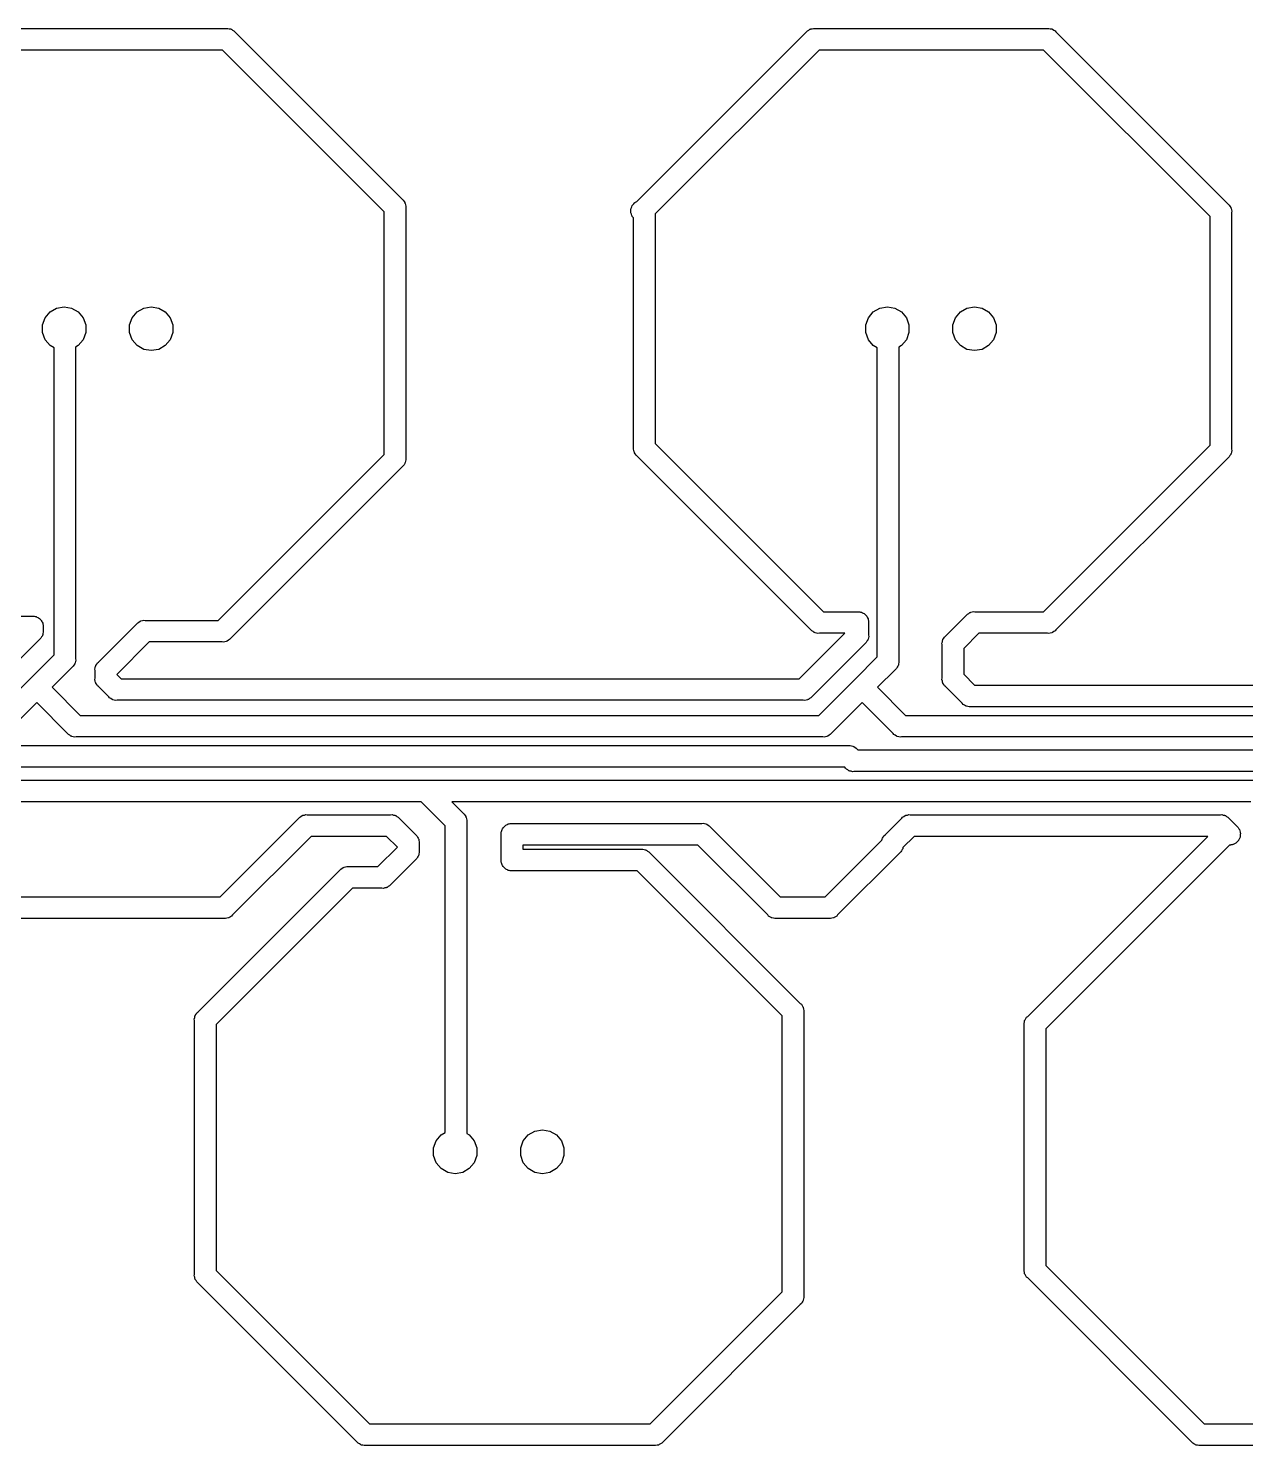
# Model space of a CAD drawing. Extents: x 41 to 175, y -135 to -43.
# Drawn here: x 118.81 to 146.97, y -113.95 to -81.15 of the extents above; entities that cross this region are included whole.
import ezdxf

# ---------------------------------------------------------------- set-up
doc = ezdxf.new("R2010")
doc.units = 0
doc.header["$MEASUREMENT"] = 0
doc.layers.add('BLACK', color=7, linetype='CONTINUOUS')

msp = doc.modelspace()

# ---------------------------------------------------------------- linework, layer by layer
at = {"layer": 'BLACK', "linetype": 'CONTINUOUS'}
for p, q in [((117.811, -81.15), (123.389, -81.15)), ((123.389, -81.15), (123.422, -81.1471)), ((123.422, -81.1471), (123.454, -81.1557)), ((123.454, -81.1557), (123.487, -81.1615)), ((123.487, -81.1615), (123.496, -81.167)), ((123.496, -81.167), (123.507, -81.1699)), ((123.507, -81.1699), (123.534, -81.1889)), ((123.534, -81.1889), (123.563, -81.2055)), ((123.563, -81.2055), (123.584, -81.2309)), ((123.584, -81.2309), (127.457, -85.1031)), ((132.905, -85.1412), (136.816, -81.2309)), ((136.816, -81.2309), (136.837, -81.2055)), ((136.837, -81.2055), (136.866, -81.189)), ((136.866, -81.189), (136.893, -81.1699)), ((136.893, -81.1699), (136.904, -81.167)), ((136.904, -81.167), (136.913, -81.1615)), ((136.913, -81.1615), (136.946, -81.1557)), ((136.946, -81.1557), (136.978, -81.1471)), ((136.978, -81.1471), (137.011, -81.15)), ((137.011, -81.15), (142.389, -81.15)), ((142.389, -81.15), (142.422, -81.1471)), ((142.422, -81.1471), (142.454, -81.1557)), ((142.454, -81.1557), (142.487, -81.1615)), ((142.487, -81.1615), (142.496, -81.167)), ((142.496, -81.167), (142.507, -81.1699)), ((142.507, -81.1699), (142.534, -81.1889)), ((142.534, -81.1889), (142.563, -81.2055)), ((142.563, -81.2055), (142.584, -81.2309)), ((142.584, -81.2309), (146.569, -85.2155)), ((123.296, -81.65), (117.904, -81.65)), ((127.038, -85.3911), (123.296, -81.65)), ((137.104, -81.65), (133.313, -85.4404)), ((142.296, -81.65), (137.104, -81.65)), ((146.15, -85.5036), (142.296, -81.65)), ((127.457, -85.1031), (127.482, -85.1244)), ((127.482, -85.1244), (127.499, -85.1531)), ((127.499, -85.1531), (127.518, -85.1803)), ((127.518, -85.1803), (127.521, -85.1911)), ((127.521, -85.1911), (127.526, -85.2008)), ((127.526, -85.2008), (127.532, -85.2334)), ((127.532, -85.2334), (127.54, -85.2655)), ((127.54, -85.2655), (127.538, -85.2985)), ((132.755, -85.3094), (132.769, -85.2794)), ((132.769, -85.2794), (132.78, -85.2482)), ((132.78, -85.2482), (132.787, -85.2397)), ((132.787, -85.2397), (132.792, -85.2295)), ((132.792, -85.2295), (132.815, -85.2061)), ((132.815, -85.2061), (132.837, -85.1807)), ((132.837, -85.1807), (132.846, -85.1751)), ((132.846, -85.1751), (132.854, -85.1672)), ((132.854, -85.1672), (132.884, -85.1532)), ((132.884, -85.1532), (132.905, -85.1412)), ((146.569, -85.2155), (146.594, -85.2368)), ((146.594, -85.2368), (146.611, -85.2655)), ((146.611, -85.2655), (146.63, -85.2927)), ((146.63, -85.2927), (146.633, -85.3035)), ((127.038, -91.0089), (127.038, -85.3911)), ((127.538, -85.2985), (127.538, -91.1015)), ((132.747, -85.3973), (132.75, -85.3642)), ((132.75, -85.4081), (132.747, -85.3973)), ((132.75, -85.3311), (132.754, -85.3206)), ((132.75, -85.3642), (132.75, -85.3311)), ((132.75, -85.4192), (132.75, -85.4081)), ((132.761, -85.4504), (132.75, -85.4192)), ((132.754, -85.3206), (132.755, -85.3094)), ((132.77, -85.4824), (132.761, -85.4504)), ((132.776, -85.4916), (132.77, -85.4824)), ((132.78, -85.5021), (132.776, -85.4916)), ((132.801, -85.5275), (132.78, -85.5021)), ((132.808, -85.5365), (132.801, -85.5275)), ((132.812, -85.5411), (132.808, -85.5365)), ((132.812, -90.8515), (132.812, -85.5411)), ((133.313, -85.4404), (133.312, -85.4485)), ((133.312, -85.4485), (133.312, -90.7589)), ((146.15, -90.7964), (146.15, -85.5036)), ((146.633, -85.3035), (146.639, -85.3132)), ((146.639, -85.3132), (146.644, -85.3458)), ((146.644, -85.3458), (146.653, -85.3779)), ((146.653, -85.3779), (146.65, -85.4109)), ((146.65, -85.4109), (146.65, -90.8891)), ((119.134, -88.0118), (119.194, -87.8461)), ((119.194, -87.8461), (119.308, -87.7111)), ((119.308, -87.7111), (119.46, -87.6229)), ((119.46, -87.6229), (119.634, -87.5923)), ((119.634, -87.5923), (119.808, -87.6229)), ((119.808, -87.6229), (119.96, -87.7111)), ((119.96, -87.7111), (120.074, -87.8461)), ((120.074, -87.8461), (120.134, -88.0118)), ((121.15, -88.0118), (121.21, -87.8461)), ((121.21, -87.8461), (121.324, -87.7111)), ((121.324, -87.7111), (121.476, -87.6229)), ((121.476, -87.6229), (121.65, -87.5923)), ((121.65, -87.5923), (121.824, -87.6229)), ((121.824, -87.6229), (121.976, -87.7111)), ((121.976, -87.7111), (122.09, -87.8461)), ((122.09, -87.8461), (122.15, -88.0118)), ((138.184, -88.0118), (138.244, -87.8461)), ((138.244, -87.8461), (138.358, -87.7111)), ((138.358, -87.7111), (138.51, -87.6229)), ((138.51, -87.6229), (138.684, -87.5923)), ((138.684, -87.5923), (138.858, -87.6229)), ((138.858, -87.6229), (139.01, -87.7111)), ((139.01, -87.7111), (139.124, -87.8461)), ((139.124, -87.8461), (139.184, -88.0118)), ((140.2, -88.0118), (140.26, -87.8461)), ((140.26, -87.8461), (140.374, -87.7111)), ((140.374, -87.7111), (140.526, -87.6229)), ((140.526, -87.6229), (140.7, -87.5923)), ((140.7, -87.5923), (140.874, -87.6229)), ((140.874, -87.6229), (141.026, -87.7111)), ((141.026, -87.7111), (141.14, -87.8461)), ((141.14, -87.8461), (141.2, -88.0118)), ((119.134, -88.1882), (119.134, -88.0118)), ((119.194, -88.3539), (119.134, -88.1882)), ((120.134, -88.1882), (120.074, -88.3539)), ((120.134, -88.0118), (120.134, -88.1882)), ((121.15, -88.1882), (121.15, -88.0118)), ((121.21, -88.3539), (121.15, -88.1882)), ((122.15, -88.1882), (122.09, -88.3539)), ((122.15, -88.0118), (122.15, -88.1882)), ((138.184, -88.1882), (138.184, -88.0118)), ((138.244, -88.3539), (138.184, -88.1882)), ((139.184, -88.1882), (139.124, -88.3539)), ((139.184, -88.0118), (139.184, -88.1882)), ((140.2, -88.1882), (140.2, -88.0118)), ((140.26, -88.3539), (140.2, -88.1882)), ((141.2, -88.1882), (141.14, -88.3539)), ((141.2, -88.0118), (141.2, -88.1882)), ((119.308, -88.4889), (119.194, -88.3539)), ((119.4, -88.5423), (119.308, -88.4889)), ((119.4, -95.6464), (119.4, -88.5423)), ((119.96, -88.4889), (119.9, -88.5238)), ((119.9, -88.5238), (119.9, -95.7391)), ((120.074, -88.3539), (119.96, -88.4889)), ((121.324, -88.4889), (121.21, -88.3539)), ((121.476, -88.5771), (121.324, -88.4889)), ((121.976, -88.4889), (121.824, -88.5771)), ((122.09, -88.3539), (121.976, -88.4889)), ((138.358, -88.4889), (138.244, -88.3539)), ((138.45, -88.5423), (138.358, -88.4889)), ((138.45, -95.6964), (138.45, -88.5423)), ((139.01, -88.4889), (138.95, -88.5238)), ((138.95, -88.5238), (138.95, -95.7891)), ((139.124, -88.3539), (139.01, -88.4889)), ((140.374, -88.4889), (140.26, -88.3539)), ((140.526, -88.5771), (140.374, -88.4889)), ((141.026, -88.4889), (140.874, -88.5771)), ((141.14, -88.3539), (141.026, -88.4889)), ((121.65, -88.6077), (121.476, -88.5771)), ((121.824, -88.5771), (121.65, -88.6077)), ((140.7, -88.6077), (140.526, -88.5771)), ((140.874, -88.5771), (140.7, -88.6077)), ((132.81, -90.8845), (132.812, -90.8515)), ((133.312, -90.7589), (137.204, -94.65)), ((142.296, -94.65), (146.15, -90.7964)), ((123.196, -94.85), (127.038, -91.0089)), ((127.526, -91.1992), (127.521, -91.2089)), ((127.532, -91.1666), (127.526, -91.1992)), ((127.54, -91.1345), (127.532, -91.1666)), ((127.538, -91.1015), (127.54, -91.1345)), ((132.818, -90.9166), (132.81, -90.8845)), ((132.824, -90.9492), (132.818, -90.9166)), ((132.829, -90.9589), (132.824, -90.9492)), ((132.832, -90.9697), (132.829, -90.9589)), ((132.851, -90.9969), (132.832, -90.9697)), ((132.868, -91.0256), (132.851, -90.9969)), ((132.893, -91.0469), (132.868, -91.0256)), ((136.916, -95.0691), (132.893, -91.0469)), ((146.569, -91.0845), (142.584, -95.0691)), ((146.594, -91.0632), (146.569, -91.0845)), ((146.611, -91.0345), (146.594, -91.0632)), ((146.63, -91.0073), (146.611, -91.0345)), ((146.633, -90.9965), (146.63, -91.0073)), ((146.639, -90.9868), (146.633, -90.9965)), ((146.644, -90.9542), (146.639, -90.9868)), ((146.653, -90.9221), (146.644, -90.9542)), ((146.65, -90.8891), (146.653, -90.9221)), ((127.457, -91.2969), (123.484, -95.2691)), ((127.482, -91.2756), (127.457, -91.2969)), ((127.499, -91.2469), (127.482, -91.2756)), ((127.518, -91.2197), (127.499, -91.2469)), ((127.521, -91.2089), (127.518, -91.2197)), ((118.104, -94.75), (118.922, -94.75)), ((118.922, -94.75), (118.922, -94.75)), ((118.922, -94.75), (118.944, -94.75)), ((118.944, -94.75), (118.965, -94.7576)), ((118.965, -94.7576), (118.987, -94.7615)), ((118.987, -94.7615), (119.006, -94.7726)), ((119.006, -94.7726), (119.027, -94.7802)), ((119.027, -94.7802), (119.044, -94.7944)), ((119.044, -94.7944), (119.063, -94.8055)), ((119.063, -94.8055), (119.077, -94.8225)), ((137.204, -94.65), (138.022, -94.65)), ((138.022, -94.65), (138.022, -94.65)), ((138.022, -94.65), (138.044, -94.65)), ((138.044, -94.65), (138.065, -94.6576)), ((138.065, -94.6576), (138.087, -94.6615)), ((138.087, -94.6615), (138.106, -94.6726)), ((138.106, -94.6726), (138.127, -94.6802)), ((138.127, -94.6802), (138.144, -94.6944)), ((138.144, -94.6944), (138.163, -94.7055)), ((138.163, -94.7055), (138.177, -94.7225)), ((138.177, -94.7225), (138.194, -94.7368)), ((138.194, -94.7368), (138.206, -94.7561)), ((138.206, -94.7561), (138.22, -94.7731)), ((138.22, -94.7731), (138.227, -94.7939)), ((138.227, -94.7939), (138.239, -94.8132)), ((140.031, -95.2155), (140.516, -94.7309)), ((140.516, -94.7309), (140.537, -94.7055)), ((140.537, -94.7055), (140.566, -94.689)), ((140.566, -94.689), (140.593, -94.6699)), ((140.593, -94.6699), (140.604, -94.667)), ((140.604, -94.667), (140.613, -94.6615)), ((140.613, -94.6615), (140.646, -94.6557)), ((140.646, -94.6557), (140.678, -94.6471)), ((140.678, -94.6471), (140.711, -94.65)), ((140.711, -94.65), (142.296, -94.65)), ((119.077, -94.8225), (119.094, -94.8368)), ((119.094, -94.8368), (119.106, -94.8561)), ((119.106, -94.8561), (119.12, -94.8731)), ((119.12, -94.8731), (119.127, -94.8939)), ((119.127, -94.8939), (119.139, -94.9132)), ((119.139, -94.9132), (119.142, -94.935)), ((119.142, -94.935), (119.15, -94.9559)), ((119.153, -95.1221), (119.144, -95.1542)), ((119.15, -94.9559), (119.15, -94.9781)), ((119.15, -94.9781), (119.15, -94.9781)), ((119.15, -94.9781), (119.15, -95.0891)), ((119.15, -95.0891), (119.153, -95.1221)), ((120.431, -95.8155), (121.316, -94.9309)), ((121.316, -94.9309), (121.337, -94.9055)), ((121.337, -94.9055), (121.366, -94.889)), ((121.366, -94.889), (121.393, -94.8699)), ((121.393, -94.8699), (121.404, -94.867)), ((121.404, -94.867), (121.413, -94.8615)), ((121.413, -94.8615), (121.446, -94.8557)), ((121.446, -94.8557), (121.478, -94.8471)), ((121.478, -94.8471), (121.511, -94.85)), ((121.511, -94.85), (123.196, -94.85)), ((136.937, -95.0945), (136.916, -95.0691)), ((136.966, -95.111), (136.937, -95.0945)), ((136.993, -95.1301), (136.966, -95.111)), ((137.004, -95.133), (136.993, -95.1301)), ((137.013, -95.1385), (137.004, -95.133)), ((138.239, -94.8132), (138.242, -94.835)), ((138.242, -94.835), (138.25, -94.8559)), ((138.25, -94.8559), (138.25, -94.8781)), ((138.25, -94.8781), (138.25, -94.8781)), ((138.25, -94.8781), (138.25, -95.1891)), ((142.496, -95.133), (142.487, -95.1385)), ((142.507, -95.1301), (142.496, -95.133)), ((142.534, -95.111), (142.507, -95.1301)), ((142.563, -95.0945), (142.534, -95.111)), ((142.584, -95.0691), (142.563, -95.0945)), ((119.069, -95.2845), (117.734, -96.6191)), ((119.094, -95.2632), (119.069, -95.2845)), ((119.111, -95.2345), (119.094, -95.2632)), ((119.13, -95.2073), (119.111, -95.2345)), ((119.133, -95.1965), (119.13, -95.2073)), ((119.139, -95.1868), (119.133, -95.1965)), ((119.144, -95.1542), (119.139, -95.1868)), ((121.604, -95.35), (120.854, -96.1)), ((123.289, -95.35), (121.604, -95.35)), ((123.322, -95.3529), (123.289, -95.35)), ((123.354, -95.3443), (123.322, -95.3529)), ((123.387, -95.3385), (123.354, -95.3443)), ((123.396, -95.333), (123.387, -95.3385)), ((123.407, -95.3301), (123.396, -95.333)), ((123.434, -95.311), (123.407, -95.3301)), ((123.463, -95.2945), (123.434, -95.311)), ((123.484, -95.2691), (123.463, -95.2945)), ((136.646, -96.2), (137.696, -95.15)), ((138.169, -95.3845), (136.934, -96.6191)), ((137.046, -95.1443), (137.013, -95.1385)), ((137.078, -95.1529), (137.046, -95.1443)), ((137.111, -95.15), (137.078, -95.1529)), ((137.696, -95.15), (137.111, -95.15)), ((138.194, -95.3632), (138.169, -95.3845)), ((138.211, -95.3345), (138.194, -95.3632)), ((138.23, -95.3073), (138.211, -95.3345)), ((138.233, -95.2965), (138.23, -95.3073)), ((138.239, -95.2868), (138.233, -95.2965)), ((138.244, -95.2542), (138.239, -95.2868)), ((138.253, -95.2221), (138.244, -95.2542)), ((138.25, -95.1891), (138.253, -95.2221)), ((139.947, -95.3779), (139.956, -95.3458)), ((139.95, -95.4109), (139.947, -95.3779)), ((139.95, -96.1891), (139.95, -95.4109)), ((139.956, -95.3458), (139.961, -95.3132)), ((139.961, -95.3132), (139.967, -95.3035)), ((139.967, -95.3035), (139.97, -95.2927)), ((139.97, -95.2927), (139.989, -95.2655)), ((139.989, -95.2655), (140.006, -95.2368)), ((140.006, -95.2368), (140.031, -95.2155)), ((140.804, -95.15), (140.45, -95.5036)), ((142.389, -95.15), (140.804, -95.15)), ((142.422, -95.1529), (142.389, -95.15)), ((142.454, -95.1443), (142.422, -95.1529)), ((142.487, -95.1385), (142.454, -95.1443)), ((118.839, -96.2078), (119.4, -95.6464)), ((119.903, -95.7721), (119.894, -95.8042)), ((119.9, -95.7391), (119.903, -95.7721)), ((137.939, -96.2078), (138.45, -95.6964)), ((138.95, -95.7891), (138.953, -95.8221)), ((140.45, -95.5036), (140.45, -96.0964)), ((119.819, -95.9345), (119.354, -96.4)), ((119.844, -95.9132), (119.819, -95.9345)), ((119.861, -95.8845), (119.844, -95.9132)), ((119.88, -95.8573), (119.861, -95.8845)), ((119.883, -95.8465), (119.88, -95.8573)), ((119.889, -95.8368), (119.883, -95.8465)), ((119.894, -95.8042), (119.889, -95.8368)), ((120.347, -95.9779), (120.356, -95.9458)), ((120.35, -96.0109), (120.347, -95.9779)), ((120.35, -96.1891), (120.35, -96.0109)), ((120.356, -95.9458), (120.361, -95.9132)), ((120.361, -95.9132), (120.367, -95.9035)), ((120.367, -95.9035), (120.37, -95.8927)), ((120.37, -95.8927), (120.389, -95.8655)), ((120.389, -95.8655), (120.406, -95.8368)), ((120.406, -95.8368), (120.431, -95.8155)), ((120.854, -96.1), (120.954, -96.2)), ((138.869, -95.9845), (138.454, -96.4)), ((138.894, -95.9632), (138.869, -95.9845)), ((138.911, -95.9345), (138.894, -95.9632)), ((138.93, -95.9073), (138.911, -95.9345)), ((138.933, -95.8965), (138.93, -95.9073)), ((138.939, -95.8868), (138.933, -95.8965)), ((138.944, -95.8542), (138.939, -95.8868)), ((138.953, -95.8221), (138.944, -95.8542)), ((140.45, -96.0964), (140.704, -96.35)), ((118.146, -96.9), (118.839, -96.2078)), ((118.839, -96.2078), (118.839, -96.2078)), ((119.354, -96.4), (120.004, -97.05)), ((120.347, -96.2221), (120.35, -96.1891)), ((120.356, -96.2542), (120.347, -96.2221)), ((120.361, -96.2868), (120.356, -96.2542)), ((120.367, -96.2965), (120.361, -96.2868)), ((120.37, -96.3073), (120.367, -96.2965)), ((120.389, -96.3345), (120.37, -96.3073)), ((120.406, -96.3632), (120.389, -96.3345)), ((120.431, -96.3845), (120.406, -96.3632)), ((120.666, -96.6191), (120.431, -96.3845)), ((120.954, -96.2), (136.646, -96.2)), ((137.096, -97.05), (137.939, -96.2078)), ((137.939, -96.2078), (137.939, -96.2078)), ((138.454, -96.4), (139.104, -97.05)), ((139.947, -96.2221), (139.95, -96.1891)), ((139.956, -96.2542), (139.947, -96.2221)), ((139.961, -96.2868), (139.956, -96.2542)), ((139.967, -96.2965), (139.961, -96.2868)), ((139.97, -96.3073), (139.967, -96.2965)), ((139.989, -96.3345), (139.97, -96.3073)), ((140.006, -96.3632), (139.989, -96.3345)), ((140.031, -96.3845), (140.006, -96.3632)), ((140.416, -96.7691), (140.031, -96.3845)), ((140.704, -96.35), (155.196, -96.35)), ((119, -96.7536), (118.434, -97.3191)), ((119.715, -97.4691), (119, -96.7536)), ((120.687, -96.6445), (120.666, -96.6191)), ((120.716, -96.661), (120.687, -96.6445)), ((120.743, -96.6801), (120.716, -96.661)), ((120.754, -96.683), (120.743, -96.6801)), ((120.763, -96.6885), (120.754, -96.683)), ((120.796, -96.6943), (120.763, -96.6885)), ((120.828, -96.7029), (120.796, -96.6943)), ((120.861, -96.7), (120.828, -96.7029)), ((136.739, -96.7), (120.861, -96.7)), ((136.772, -96.7029), (136.739, -96.7)), ((136.804, -96.6943), (136.772, -96.7029)), ((136.837, -96.6885), (136.804, -96.6943)), ((136.846, -96.683), (136.837, -96.6885)), ((136.857, -96.6801), (136.846, -96.683)), ((136.884, -96.6611), (136.857, -96.6801)), ((136.913, -96.6445), (136.884, -96.6611)), ((136.934, -96.6191), (136.913, -96.6445)), ((138.1, -96.7536), (137.385, -97.469)), ((138.816, -97.4691), (138.1, -96.7536)), ((140.437, -96.7945), (140.416, -96.7691)), ((120.004, -97.05), (137.096, -97.05)), ((139.104, -97.05), (155.506, -97.05)), ((140.466, -96.811), (140.437, -96.7945)), ((140.493, -96.8301), (140.466, -96.811)), ((140.504, -96.833), (140.493, -96.8301)), ((140.513, -96.8385), (140.504, -96.833)), ((140.546, -96.8443), (140.513, -96.8385)), ((140.578, -96.8529), (140.546, -96.8443)), ((140.611, -96.85), (140.578, -96.8529)), ((155.289, -96.85), (140.611, -96.85)), ((54.4109, -97.75), (137.789, -97.75)), ((119.737, -97.4945), (119.715, -97.4691)), ((119.766, -97.511), (119.737, -97.4945)), ((119.793, -97.5301), (119.766, -97.511)), ((119.803, -97.533), (119.793, -97.5301)), ((119.813, -97.5385), (119.803, -97.533)), ((119.846, -97.5443), (119.813, -97.5385)), ((119.878, -97.5529), (119.846, -97.5443)), ((119.911, -97.55), (119.878, -97.5529)), ((137.189, -97.55), (119.911, -97.55)), ((137.222, -97.5529), (137.189, -97.55)), ((137.254, -97.5443), (137.222, -97.5529)), ((137.287, -97.5385), (137.254, -97.5443)), ((137.297, -97.533), (137.287, -97.5385)), ((137.307, -97.5301), (137.297, -97.533)), ((137.334, -97.511), (137.307, -97.5301)), ((137.363, -97.4945), (137.334, -97.511)), ((137.385, -97.469), (137.363, -97.4945)), ((137.789, -97.75), (137.822, -97.7471)), ((137.822, -97.7471), (137.854, -97.7557)), ((137.854, -97.7557), (137.887, -97.7615)), ((137.887, -97.7615), (137.896, -97.767)), ((138.837, -97.4945), (138.816, -97.4691)), ((138.866, -97.5111), (138.837, -97.4945)), ((138.893, -97.5301), (138.866, -97.5111)), ((138.904, -97.533), (138.893, -97.5301)), ((138.913, -97.5386), (138.904, -97.533)), ((138.946, -97.5443), (138.913, -97.5386)), ((138.978, -97.5529), (138.946, -97.5443)), ((139.011, -97.55), (138.978, -97.5529)), ((155.599, -97.55), (139.011, -97.55)), ((137.896, -97.767), (137.907, -97.7699)), ((137.907, -97.7699), (137.934, -97.7889)), ((137.934, -97.7889), (137.963, -97.8055)), ((137.963, -97.8055), (137.984, -97.8309)), ((137.984, -97.8309), (138.004, -97.85)), ((138.004, -97.85), (155.796, -97.85)), ((137.696, -98.25), (54.5036, -98.25)), ((137.715, -98.269), (137.696, -98.25)), ((137.737, -98.2945), (137.715, -98.269)), ((137.766, -98.311), (137.737, -98.2945)), ((137.793, -98.3301), (137.766, -98.311)), ((137.803, -98.333), (137.793, -98.3301)), ((137.813, -98.3385), (137.803, -98.333)), ((137.846, -98.3443), (137.813, -98.3385)), ((137.878, -98.3529), (137.846, -98.3443)), ((137.911, -98.35), (137.878, -98.3529)), ((155.889, -98.35), (137.911, -98.35)), ((109.033, -98.55), (127.989, -98.55)), ((127.989, -98.55), (128.022, -98.5471)), ((128.022, -98.5471), (128.033, -98.55)), ((128.033, -98.55), (147.189, -98.55)), ((127.896, -99.05), (109.604, -99.05)), ((128.45, -99.6036), (127.896, -99.05)), ((147.096, -99.05), (128.604, -99.05)), ((128.604, -99.05), (128.869, -99.3155)), ((125.085, -99.4055), (125.114, -99.389)), ((125.114, -99.389), (125.141, -99.3699)), ((125.141, -99.3699), (125.152, -99.367)), ((125.152, -99.367), (125.161, -99.3615)), ((125.161, -99.3615), (125.194, -99.3557)), ((125.194, -99.3557), (125.226, -99.3471)), ((125.226, -99.3471), (125.259, -99.35)), ((125.259, -99.35), (127.189, -99.35)), ((127.189, -99.35), (127.222, -99.3471)), ((127.222, -99.3471), (127.254, -99.3557)), ((127.254, -99.3557), (127.287, -99.3615)), ((127.287, -99.3615), (127.296, -99.367)), ((127.296, -99.367), (127.307, -99.3699)), ((127.307, -99.3699), (127.334, -99.3889)), ((127.334, -99.3889), (127.363, -99.4055)), ((128.869, -99.3155), (128.894, -99.3368)), ((128.894, -99.3368), (128.911, -99.3655)), ((128.911, -99.3655), (128.93, -99.3927)), ((128.93, -99.3927), (128.933, -99.4035)), ((139.037, -99.4055), (139.066, -99.389)), ((139.066, -99.389), (139.093, -99.3699)), ((139.093, -99.3699), (139.104, -99.367)), ((139.104, -99.367), (139.113, -99.3615)), ((139.113, -99.3615), (139.146, -99.3557)), ((139.146, -99.3557), (139.178, -99.3471)), ((139.178, -99.3471), (139.211, -99.35)), ((139.211, -99.35), (146.389, -99.35)), ((146.389, -99.35), (146.422, -99.3471)), ((146.422, -99.3471), (146.454, -99.3557)), ((146.454, -99.3557), (146.487, -99.3615)), ((146.487, -99.3615), (146.496, -99.367)), ((146.496, -99.367), (146.507, -99.3699)), ((146.507, -99.3699), (146.534, -99.3889)), ((146.534, -99.3889), (146.563, -99.4055)), ((123.244, -101.25), (125.064, -99.4309)), ((125.064, -99.4309), (125.085, -99.4055)), ((127.363, -99.4055), (127.384, -99.4309)), ((127.384, -99.4309), (127.769, -99.8155)), ((128.45, -106.708), (128.45, -99.6036)), ((128.933, -99.4035), (128.939, -99.4132)), ((128.939, -99.4132), (128.944, -99.4458)), ((128.944, -99.4458), (128.953, -99.4779)), ((128.953, -99.4779), (128.95, -99.5109)), ((128.95, -99.5109), (128.95, -106.726)), ((129.758, -99.735), (129.761, -99.7132)), ((129.761, -99.7132), (129.773, -99.6939)), ((129.773, -99.6939), (129.78, -99.6731)), ((129.78, -99.6731), (129.794, -99.6561)), ((129.794, -99.6561), (129.806, -99.6368)), ((129.806, -99.6368), (129.823, -99.6226)), ((129.823, -99.6226), (129.837, -99.6055)), ((129.837, -99.6055), (129.856, -99.5944)), ((129.856, -99.5944), (129.873, -99.5802)), ((129.873, -99.5802), (129.894, -99.5726)), ((129.894, -99.5726), (129.913, -99.5615)), ((129.913, -99.5615), (129.935, -99.5576)), ((129.935, -99.5576), (129.956, -99.55)), ((129.956, -99.55), (129.978, -99.55)), ((129.978, -99.55), (129.978, -99.55)), ((129.978, -99.55), (134.389, -99.55)), ((134.389, -99.55), (134.422, -99.5471)), ((134.422, -99.5471), (134.454, -99.5557)), ((134.454, -99.5557), (134.487, -99.5615)), ((134.487, -99.5615), (134.496, -99.567)), ((134.496, -99.567), (134.507, -99.5699)), ((134.507, -99.5699), (134.534, -99.5889)), ((134.534, -99.5889), (134.563, -99.6055)), ((134.563, -99.6055), (134.584, -99.6309)), ((134.584, -99.6309), (136.204, -101.25)), ((138.631, -99.8155), (139.016, -99.4309)), ((139.016, -99.4309), (139.037, -99.4055)), ((146.563, -99.4055), (146.584, -99.4309)), ((146.584, -99.4309), (146.754, -99.6)), ((146.754, -99.6), (146.763, -99.6055)), ((146.763, -99.6055), (146.784, -99.6309)), ((146.784, -99.6309), (146.792, -99.6387)), ((146.792, -99.6387), (146.799, -99.6477)), ((146.799, -99.6477), (146.82, -99.6731)), ((146.82, -99.6731), (146.824, -99.6836)), ((146.824, -99.6836), (146.83, -99.6927)), ((146.83, -99.6927), (146.839, -99.7248)), ((146.839, -99.7248), (146.85, -99.7559)), ((125.352, -99.85), (123.532, -101.669)), ((127.096, -99.85), (125.352, -99.85)), ((127.346, -100.1), (127.096, -99.85)), ((127.769, -99.8155), (127.794, -99.8368)), ((127.794, -99.8368), (127.811, -99.8655)), ((127.811, -99.8655), (127.83, -99.8927)), ((127.83, -99.8927), (127.833, -99.9035)), ((127.833, -99.9035), (127.839, -99.9132)), ((127.839, -99.9132), (127.844, -99.9458)), ((127.844, -99.9458), (127.853, -99.9779)), ((127.853, -99.9779), (127.85, -100.011)), ((127.85, -100.011), (127.85, -100.189)), ((129.75, -99.7559), (129.758, -99.735)), ((129.75, -99.7781), (129.75, -99.7559)), ((129.75, -100.422), (129.75, -99.7781)), ((134.296, -100.05), (130.25, -100.05)), ((130.25, -100.05), (130.25, -100.15)), ((135.916, -101.669), (134.296, -100.05)), ((137.244, -101.25), (138.557, -99.9372)), ((138.557, -99.9372), (138.561, -99.9132)), ((138.561, -99.9132), (138.567, -99.9035)), ((138.567, -99.9035), (138.57, -99.8927)), ((138.57, -99.8927), (138.589, -99.8656)), ((138.589, -99.8656), (138.606, -99.8368)), ((138.606, -99.8368), (138.631, -99.8155)), ((139.304, -99.85), (139.043, -100.111)), ((146.096, -99.85), (139.304, -99.85)), ((141.931, -104.016), (146.096, -99.85)), ((146.603, -100.051), (142.35, -104.304)), ((146.611, -100.05), (146.603, -100.051)), ((146.622, -100.05), (146.611, -100.05)), ((146.633, -100.048), (146.622, -100.05)), ((146.666, -100.045), (146.633, -100.048)), ((146.676, -100.04), (146.666, -100.045)), ((146.687, -100.039), (146.676, -100.04)), ((146.716, -100.022), (146.687, -100.039)), ((146.746, -100.008), (146.716, -100.022)), ((146.754, -100), (146.746, -100.008)), ((146.763, -99.9945), (146.754, -100)), ((146.785, -99.969), (146.763, -99.9945)), ((146.808, -99.9456), (146.785, -99.969)), ((146.813, -99.9355), (146.808, -99.9456)), ((146.82, -99.9269), (146.813, -99.9355)), ((146.831, -99.8958), (146.82, -99.9269)), ((146.845, -99.8657), (146.831, -99.8958)), ((146.846, -99.8546), (146.845, -99.8657)), ((146.85, -99.8441), (146.846, -99.8546)), ((146.85, -99.7559), (146.85, -99.7671)), ((146.85, -99.7671), (146.853, -99.7779)), ((146.853, -99.7779), (146.85, -99.8109)), ((146.85, -99.8109), (146.85, -99.8441)), ((126.896, -100.55), (127.346, -100.1)), ((127.769, -100.384), (127.184, -100.969)), ((127.794, -100.363), (127.769, -100.384)), ((127.811, -100.334), (127.794, -100.363)), ((127.83, -100.307), (127.811, -100.334)), ((127.833, -100.296), (127.83, -100.307)), ((127.839, -100.287), (127.833, -100.296)), ((127.844, -100.254), (127.839, -100.287)), ((127.853, -100.222), (127.844, -100.254)), ((127.85, -100.189), (127.853, -100.222)), ((130.25, -100.15), (132.989, -100.15)), ((132.989, -100.15), (133.022, -100.147)), ((133.022, -100.147), (133.054, -100.156)), ((133.054, -100.156), (133.087, -100.161)), ((133.087, -100.161), (133.096, -100.167)), ((133.096, -100.167), (133.107, -100.17)), ((133.107, -100.17), (133.134, -100.189)), ((133.134, -100.189), (133.163, -100.206)), ((133.163, -100.206), (133.184, -100.231)), ((133.184, -100.231), (136.669, -103.716)), ((138.969, -100.232), (137.532, -101.669)), ((138.994, -100.211), (138.969, -100.232)), ((139.011, -100.182), (138.994, -100.211)), ((139.03, -100.155), (139.011, -100.182)), ((139.033, -100.144), (139.03, -100.155)), ((139.039, -100.135), (139.033, -100.144)), ((139.043, -100.111), (139.039, -100.135)), ((122.731, -103.916), (126.016, -100.631)), ((126.016, -100.631), (126.037, -100.606)), ((126.037, -100.606), (126.066, -100.589)), ((126.066, -100.589), (126.093, -100.57)), ((126.093, -100.57), (126.104, -100.567)), ((126.104, -100.567), (126.113, -100.561)), ((126.113, -100.561), (126.146, -100.556)), ((126.146, -100.556), (126.178, -100.547)), ((126.178, -100.547), (126.211, -100.55)), ((126.211, -100.55), (126.896, -100.55)), ((129.75, -100.444), (129.75, -100.422)), ((129.75, -100.422), (129.75, -100.422)), ((129.758, -100.465), (129.75, -100.444)), ((129.761, -100.487), (129.758, -100.465)), ((129.773, -100.506), (129.761, -100.487)), ((129.78, -100.527), (129.773, -100.506)), ((129.794, -100.544), (129.78, -100.527)), ((129.806, -100.563), (129.794, -100.544)), ((129.823, -100.577), (129.806, -100.563)), ((129.837, -100.594), (129.823, -100.577)), ((129.856, -100.606), (129.837, -100.594)), ((129.873, -100.62), (129.856, -100.606)), ((129.894, -100.627), (129.873, -100.62)), ((129.913, -100.639), (129.894, -100.627)), ((129.935, -100.642), (129.913, -100.639)), ((129.956, -100.65), (129.935, -100.642)), ((129.978, -100.65), (129.956, -100.65)), ((132.896, -100.65), (129.978, -100.65)), ((129.978, -100.65), (129.978, -100.65)), ((136.25, -104.004), (132.896, -100.65)), ((127.087, -101.039), (127.054, -101.044)), ((127.096, -101.033), (127.087, -101.039)), ((127.107, -101.03), (127.096, -101.033)), ((127.134, -101.011), (127.107, -101.03)), ((127.163, -100.994), (127.134, -101.011)), ((127.184, -100.969), (127.163, -100.994)), ((117.004, -101.25), (123.244, -101.25)), ((126.304, -101.05), (123.15, -104.204)), ((126.989, -101.05), (126.304, -101.05)), ((127.022, -101.053), (126.989, -101.05)), ((127.054, -101.044), (127.022, -101.053)), ((136.204, -101.25), (137.244, -101.25)), ((123.511, -101.694), (123.482, -101.711)), ((123.532, -101.669), (123.511, -101.694)), ((135.937, -101.694), (135.916, -101.669)), ((135.966, -101.711), (135.937, -101.694)), ((137.511, -101.694), (137.482, -101.711)), ((137.532, -101.669), (137.511, -101.694)), ((123.337, -101.75), (116.911, -101.75)), ((123.37, -101.753), (123.337, -101.75)), ((123.402, -101.744), (123.37, -101.753)), ((123.435, -101.739), (123.402, -101.744)), ((123.444, -101.733), (123.435, -101.739)), ((123.455, -101.73), (123.444, -101.733)), ((123.482, -101.711), (123.455, -101.73)), ((135.993, -101.73), (135.966, -101.711)), ((136.004, -101.733), (135.993, -101.73)), ((136.013, -101.739), (136.004, -101.733)), ((136.046, -101.744), (136.013, -101.739)), ((136.078, -101.753), (136.046, -101.744)), ((136.111, -101.75), (136.078, -101.753)), ((137.337, -101.75), (136.111, -101.75)), ((137.37, -101.753), (137.337, -101.75)), ((137.402, -101.744), (137.37, -101.753)), ((137.435, -101.739), (137.402, -101.744)), ((137.444, -101.733), (137.435, -101.739)), ((137.455, -101.73), (137.444, -101.733)), ((137.482, -101.711), (137.455, -101.73)), ((122.667, -104.004), (122.67, -103.993)), ((122.67, -103.993), (122.689, -103.966)), ((122.689, -103.966), (122.706, -103.937)), ((122.706, -103.937), (122.731, -103.916)), ((136.669, -103.716), (136.694, -103.737)), ((136.694, -103.737), (136.711, -103.766)), ((136.711, -103.766), (136.73, -103.793)), ((136.73, -103.793), (136.733, -103.804)), ((136.733, -103.804), (136.739, -103.813)), ((136.739, -103.813), (136.744, -103.846)), ((136.744, -103.846), (136.753, -103.878)), ((136.753, -103.878), (136.75, -103.911)), ((136.75, -103.911), (136.75, -110.489)), ((122.647, -104.078), (122.656, -104.046)), ((122.65, -104.111), (122.647, -104.078)), ((122.65, -109.989), (122.65, -104.111)), ((122.656, -104.046), (122.661, -104.013)), ((122.661, -104.013), (122.667, -104.004)), ((123.15, -104.204), (123.15, -109.896)), ((136.25, -110.396), (136.25, -104.004)), ((141.847, -104.178), (141.856, -104.146)), ((141.85, -104.211), (141.847, -104.178)), ((141.85, -109.876), (141.85, -104.211)), ((141.856, -104.146), (141.861, -104.113)), ((141.861, -104.113), (141.867, -104.104)), ((141.867, -104.104), (141.87, -104.093)), ((141.87, -104.093), (141.889, -104.066)), ((141.889, -104.066), (141.906, -104.037)), ((141.906, -104.037), (141.931, -104.016)), ((142.35, -104.304), (142.35, -109.784)), ((128.184, -107.062), (128.244, -106.896)), ((128.244, -106.896), (128.358, -106.761)), ((128.358, -106.761), (128.45, -106.708)), ((128.95, -106.726), (129.01, -106.761)), ((129.01, -106.761), (129.124, -106.896)), ((129.124, -106.896), (129.184, -107.062)), ((130.2, -107.062), (130.26, -106.896)), ((130.26, -106.896), (130.374, -106.761)), ((130.374, -106.761), (130.526, -106.673)), ((130.526, -106.673), (130.7, -106.642)), ((130.7, -106.642), (130.874, -106.673)), ((130.874, -106.673), (131.026, -106.761)), ((131.026, -106.761), (131.14, -106.896)), ((131.14, -106.896), (131.2, -107.062)), ((128.184, -107.238), (128.184, -107.062)), ((128.244, -107.404), (128.184, -107.238)), ((129.184, -107.238), (129.124, -107.404)), ((129.184, -107.062), (129.184, -107.238)), ((130.2, -107.238), (130.2, -107.062)), ((130.26, -107.404), (130.2, -107.238)), ((131.2, -107.238), (131.14, -107.404)), ((131.2, -107.062), (131.2, -107.238)), ((128.358, -107.539), (128.244, -107.404)), ((128.51, -107.627), (128.358, -107.539)), ((129.01, -107.539), (128.858, -107.627)), ((129.124, -107.404), (129.01, -107.539)), ((130.374, -107.539), (130.26, -107.404)), ((130.526, -107.627), (130.374, -107.539)), ((131.026, -107.539), (130.874, -107.627)), ((131.14, -107.404), (131.026, -107.539)), ((128.684, -107.658), (128.51, -107.627)), ((128.858, -107.627), (128.684, -107.658)), ((130.7, -107.658), (130.526, -107.627)), ((130.874, -107.627), (130.7, -107.658)), ((123.15, -109.896), (126.704, -113.45)), ((141.847, -109.909), (141.85, -109.876)), ((142.35, -109.784), (146.016, -113.45)), ((122.647, -110.022), (122.65, -109.989)), ((122.656, -110.054), (122.647, -110.022)), ((122.661, -110.087), (122.656, -110.054)), ((122.667, -110.096), (122.661, -110.087)), ((122.67, -110.107), (122.667, -110.096)), ((122.689, -110.134), (122.67, -110.107)), ((122.706, -110.163), (122.689, -110.134)), ((122.731, -110.184), (122.706, -110.163)), ((126.416, -113.869), (122.731, -110.184)), ((141.856, -109.942), (141.847, -109.909)), ((141.861, -109.974), (141.856, -109.942)), ((141.867, -109.984), (141.861, -109.974)), ((141.87, -109.995), (141.867, -109.984)), ((141.889, -110.022), (141.87, -109.995)), ((141.906, -110.051), (141.889, -110.022)), ((141.931, -110.072), (141.906, -110.051)), ((145.728, -113.869), (141.931, -110.072)), ((133.196, -113.45), (136.25, -110.396)), ((136.744, -110.554), (136.739, -110.587)), ((136.753, -110.522), (136.744, -110.554)), ((136.75, -110.489), (136.753, -110.522)), ((136.669, -110.684), (133.485, -113.869)), ((136.694, -110.663), (136.669, -110.684)), ((136.711, -110.634), (136.694, -110.663)), ((136.73, -110.607), (136.711, -110.634)), ((136.733, -110.596), (136.73, -110.607)), ((136.739, -110.587), (136.733, -110.596)), ((126.704, -113.45), (133.196, -113.45)), ((146.016, -113.45), (151.496, -113.45)), ((126.437, -113.894), (126.416, -113.869)), ((126.466, -113.911), (126.437, -113.894)), ((126.493, -113.93), (126.466, -113.911)), ((126.503, -113.933), (126.493, -113.93)), ((126.513, -113.939), (126.503, -113.933)), ((126.546, -113.944), (126.513, -113.939)), ((126.578, -113.953), (126.546, -113.944)), ((126.611, -113.95), (126.578, -113.953)), ((133.289, -113.95), (126.611, -113.95)), ((133.322, -113.953), (133.289, -113.95)), ((133.354, -113.944), (133.322, -113.953)), ((133.387, -113.939), (133.354, -113.944)), ((133.397, -113.933), (133.387, -113.939)), ((133.407, -113.93), (133.397, -113.933)), ((133.434, -113.911), (133.407, -113.93)), ((133.463, -113.894), (133.434, -113.911)), ((133.485, -113.869), (133.463, -113.894)), ((145.749, -113.894), (145.728, -113.869)), ((145.778, -113.911), (145.749, -113.894)), ((145.805, -113.93), (145.778, -113.911)), ((145.816, -113.933), (145.805, -113.93)), ((145.826, -113.939), (145.816, -113.933)), ((145.858, -113.944), (145.826, -113.939)), ((145.891, -113.953), (145.858, -113.944)), ((145.924, -113.95), (145.891, -113.953)), ((151.589, -113.95), (145.924, -113.95))]:
    msp.add_line(p, q, dxfattribs=at)

doc.saveas('drawing.dxf')
